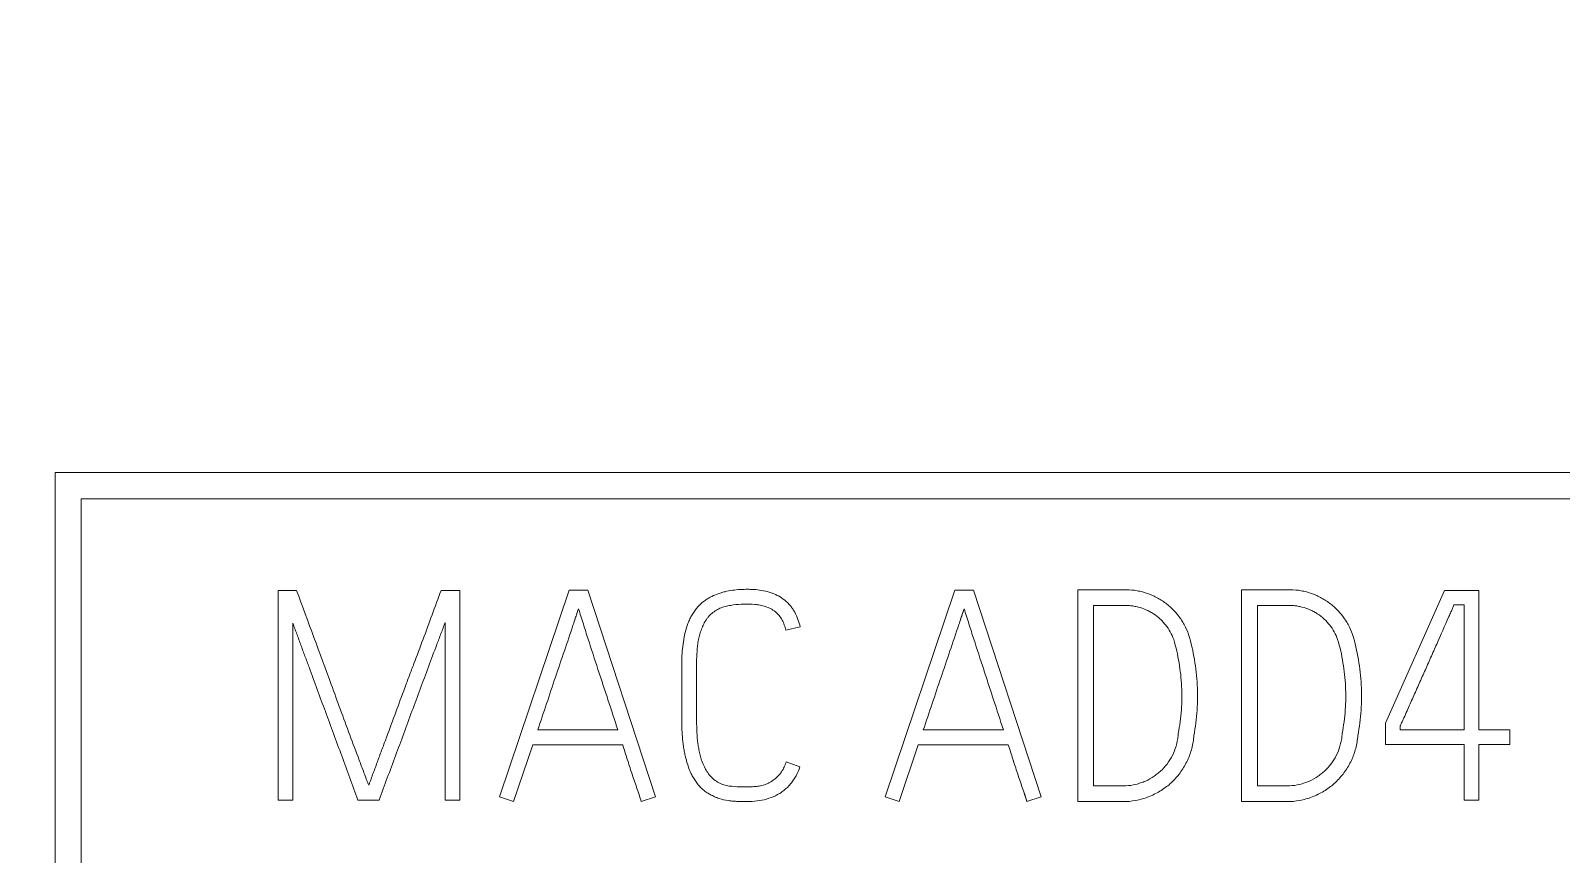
# Model space of a CAD drawing. Header units: millimetres. Extents: x 1359 to 3577, y 1336 to 3557.
# Drawn here: x 2609.48 to 2621.16, y 3299.67 to 3305.96 of the extents above; entities that cross this region are included whole.
import ezdxf

# ---------------------------------------------------------------- set-up
doc = ezdxf.new("R2010")
doc.units = ezdxf.units.MM
doc.set_wipeout_variables(frame=1)
doc.layers.add('000-PI-Oprema', color=30, linetype='Continuous', lineweight=5)

msp = doc.modelspace()

# ---------------------------------------------------------------- wipeouts: each hides what was drawn before it
msp.add_wipeout([(2556.571, 3330.083), (2626.371, 3330.083), (2626.371, 3183.083), (2556.571, 3183.083)])

# ---------------------------------------------------------------- next in the draw order: linework, layer by layer
at = {"layer": '000-PI-Oprema', "color": 0, "linetype": 'ByBlock', "lineweight": 0}
for p, q in [((2609.671, 3294.263), (2609.671, 3302.583)), ((2609.671, 3302.583), (2622.321, 3302.583)), ((2609.671, 3294.263), (2609.671, 3302.583)), ((2609.671, 3302.583), (2622.321, 3302.583)), ((2609.871, 3302.383), (2609.871, 3294.463)), ((2622.121, 3302.383), (2609.871, 3302.383)), ((2609.871, 3302.383), (2609.871, 3294.463)), ((2622.121, 3302.383), (2609.871, 3302.383)), ((2617.797, 3301.687), (2617.468, 3301.687)), ((2617.797, 3301.687), (2617.468, 3301.687)), ((2617.468, 3301.687), (2617.468, 3300.072)), ((2617.468, 3301.687), (2617.468, 3300.072)), ((2619.047, 3301.687), (2618.718, 3301.687)), ((2619.047, 3301.687), (2618.718, 3301.687)), ((2618.718, 3301.687), (2618.718, 3300.072)), ((2618.718, 3301.687), (2618.718, 3300.072)), ((2611.371, 3301.683), (2611.371, 3300.083)), ((2611.513, 3301.683), (2611.371, 3301.683)), ((2611.371, 3301.683), (2611.371, 3300.083)), ((2611.513, 3301.683), (2611.371, 3301.683)), ((2612.758, 3301.683), (2612.614, 3301.683)), ((2612.758, 3301.683), (2612.614, 3301.683)), ((2612.758, 3300.083), (2612.758, 3301.683)), ((2612.758, 3300.083), (2612.758, 3301.683)), ((2613.59, 3301.685), (2613.06, 3300.107)), ((2613.59, 3301.685), (2613.06, 3300.107)), ((2613.732, 3301.685), (2613.59, 3301.685)), ((2613.732, 3301.685), (2613.59, 3301.685)), ((2614.25, 3300.107), (2613.732, 3301.685)), ((2614.25, 3300.107), (2613.732, 3301.685)), ((2616.531, 3301.685), (2616.001, 3300.107)), ((2616.531, 3301.685), (2616.001, 3300.107)), ((2616.673, 3301.685), (2616.531, 3301.685)), ((2616.673, 3301.685), (2616.531, 3301.685)), ((2617.19, 3300.107), (2616.673, 3301.685)), ((2617.19, 3300.107), (2616.673, 3301.685)), ((2620.264, 3301.683), (2619.815, 3300.671)), ((2620.264, 3301.683), (2619.815, 3300.671)), ((2620.528, 3301.683), (2620.264, 3301.683)), ((2620.528, 3301.683), (2620.264, 3301.683)), ((2620.337, 3301.572), (2620.414, 3301.572)), ((2620.337, 3301.572), (2620.414, 3301.572)), ((2620.414, 3301.572), (2620.414, 3300.618)), ((2620.414, 3301.572), (2620.414, 3300.618)), ((2620.528, 3300.618), (2620.528, 3301.683)), ((2620.528, 3300.618), (2620.528, 3301.683)), ((2617.801, 3301.567), (2617.588, 3301.567)), ((2617.801, 3301.567), (2617.588, 3301.567)), ((2617.588, 3301.567), (2617.588, 3300.192)), ((2617.588, 3301.567), (2617.588, 3300.192)), ((2619.051, 3301.567), (2618.838, 3301.567)), ((2619.051, 3301.567), (2618.838, 3301.567)), ((2618.838, 3301.567), (2618.838, 3300.192)), ((2618.838, 3301.567), (2618.838, 3300.192)), ((2611.484, 3300.083), (2611.484, 3301.434)), ((2611.484, 3300.083), (2611.484, 3301.434)), ((2612.645, 3301.439), (2612.645, 3300.083)), ((2612.645, 3301.439), (2612.645, 3300.083)), ((2615.244, 3301.379), (2615.352, 3301.405)), ((2615.244, 3301.379), (2615.352, 3301.405)), ((2619.815, 3300.671), (2619.815, 3300.507)), ((2619.815, 3300.671), (2619.815, 3300.507)), ((2619.926, 3300.618), (2619.926, 3300.647)), ((2619.926, 3300.618), (2619.926, 3300.647)), ((2613.961, 3300.618), (2613.351, 3300.618)), ((2613.961, 3300.618), (2613.351, 3300.618)), ((2616.902, 3300.618), (2616.291, 3300.618)), ((2616.902, 3300.618), (2616.291, 3300.618)), ((2620.414, 3300.618), (2619.926, 3300.618)), ((2620.414, 3300.618), (2619.926, 3300.618)), ((2620.763, 3300.618), (2620.528, 3300.618)), ((2620.763, 3300.618), (2620.528, 3300.618)), ((2620.763, 3300.507), (2620.763, 3300.618)), ((2620.763, 3300.507), (2620.763, 3300.618)), ((2613.167, 3300.072), (2613.313, 3300.505)), ((2613.167, 3300.072), (2613.313, 3300.505)), ((2613.313, 3300.505), (2613.999, 3300.505)), ((2613.313, 3300.505), (2613.999, 3300.505)), ((2616.107, 3300.072), (2616.253, 3300.505)), ((2616.107, 3300.072), (2616.253, 3300.505)), ((2616.253, 3300.505), (2616.939, 3300.505)), ((2616.253, 3300.505), (2616.939, 3300.505)), ((2619.815, 3300.507), (2620.414, 3300.507)), ((2619.815, 3300.507), (2620.414, 3300.507)), ((2620.414, 3300.507), (2620.414, 3300.083)), ((2620.414, 3300.507), (2620.414, 3300.083)), ((2620.528, 3300.083), (2620.528, 3300.507)), ((2620.528, 3300.507), (2620.763, 3300.507)), ((2620.528, 3300.083), (2620.528, 3300.507)), ((2620.528, 3300.507), (2620.763, 3300.507)), ((2615.35, 3300.336), (2615.246, 3300.374)), ((2615.35, 3300.336), (2615.246, 3300.374)), ((2617.588, 3300.192), (2617.835, 3300.192)), ((2617.588, 3300.192), (2617.835, 3300.192)), ((2618.838, 3300.192), (2619.085, 3300.192)), ((2618.838, 3300.192), (2619.085, 3300.192)), ((2611.371, 3300.083), (2611.484, 3300.083)), ((2611.371, 3300.083), (2611.484, 3300.083)), ((2611.979, 3300.083), (2612.141, 3300.083)), ((2611.979, 3300.083), (2612.141, 3300.083)), ((2612.645, 3300.083), (2612.758, 3300.083)), ((2612.645, 3300.083), (2612.758, 3300.083)), ((2613.06, 3300.107), (2613.167, 3300.072)), ((2613.06, 3300.107), (2613.167, 3300.072)), ((2614.141, 3300.072), (2614.25, 3300.107)), ((2614.141, 3300.072), (2614.25, 3300.107)), ((2616.001, 3300.107), (2616.107, 3300.072)), ((2616.001, 3300.107), (2616.107, 3300.072)), ((2617.081, 3300.072), (2617.19, 3300.107)), ((2617.081, 3300.072), (2617.19, 3300.107)), ((2617.468, 3300.072), (2617.837, 3300.072)), ((2617.468, 3300.072), (2617.837, 3300.072)), ((2618.718, 3300.072), (2619.087, 3300.072)), ((2618.718, 3300.072), (2619.087, 3300.072)), ((2620.414, 3300.083), (2620.528, 3300.083)), ((2620.414, 3300.083), (2620.528, 3300.083))]:
    msp.add_line(p, q, dxfattribs=at)
for points, knots in [([(2615.352, 3301.405), (2615.343, 3301.444), (2615.33, 3301.482), (2615.306, 3301.525), (2615.301, 3301.534), (2615.29, 3301.55), (2615.284, 3301.558), (2615.265, 3301.581), (2615.251, 3301.595), (2615.219, 3301.621), (2615.203, 3301.632), (2615.177, 3301.646), (2615.168, 3301.65), (2615.149, 3301.658), (2615.14, 3301.662), (2615.092, 3301.678), (2615.053, 3301.685), (2615.004, 3301.69), (2614.994, 3301.69), (2614.974, 3301.691), (2614.964, 3301.692), (2614.934, 3301.692), (2614.914, 3301.691), (2614.855, 3301.688), (2614.816, 3301.682), (2614.768, 3301.671), (2614.758, 3301.668), (2614.739, 3301.662), (2614.729, 3301.659), (2614.701, 3301.648), (2614.683, 3301.64), (2614.657, 3301.626), (2614.648, 3301.621), (2614.631, 3301.61), (2614.623, 3301.604), (2614.599, 3301.585), (2614.585, 3301.571), (2614.571, 3301.557)], [0, 0, 0, 0, 0.125, 0.125, 0.15625, 0.15625, 0.1875, 0.1875, 0.25, 0.25, 0.3125, 0.3125, 0.34375, 0.34375, 0.375, 0.375, 0.5, 0.5, 0.53125, 0.53125, 0.5625, 0.5625, 0.625, 0.625, 0.75, 0.75, 0.78125, 0.78125, 0.8125, 0.8125, 0.875, 0.875, 0.90625, 0.90625, 0.9375, 0.9375, 1, 1, 1, 1]), ([(2615.352, 3301.405), (2615.343, 3301.444), (2615.33, 3301.482), (2615.306, 3301.525), (2615.301, 3301.534), (2615.29, 3301.55), (2615.284, 3301.558), (2615.265, 3301.581), (2615.251, 3301.595), (2615.219, 3301.621), (2615.203, 3301.632), (2615.177, 3301.646), (2615.168, 3301.65), (2615.149, 3301.658), (2615.14, 3301.662), (2615.092, 3301.678), (2615.053, 3301.685), (2615.004, 3301.69), (2614.994, 3301.69), (2614.974, 3301.691), (2614.964, 3301.692), (2614.934, 3301.692), (2614.914, 3301.691), (2614.855, 3301.688), (2614.816, 3301.682), (2614.768, 3301.671), (2614.758, 3301.668), (2614.739, 3301.662), (2614.729, 3301.659), (2614.701, 3301.648), (2614.683, 3301.64), (2614.657, 3301.626), (2614.648, 3301.621), (2614.631, 3301.61), (2614.623, 3301.604), (2614.599, 3301.585), (2614.585, 3301.571), (2614.571, 3301.557)], [0, 0, 0, 0, 0.125, 0.125, 0.15625, 0.15625, 0.1875, 0.1875, 0.25, 0.25, 0.3125, 0.3125, 0.34375, 0.34375, 0.375, 0.375, 0.5, 0.5, 0.53125, 0.53125, 0.5625, 0.5625, 0.625, 0.625, 0.75, 0.75, 0.78125, 0.78125, 0.8125, 0.8125, 0.875, 0.875, 0.90625, 0.90625, 0.9375, 0.9375, 1, 1, 1, 1]), ([(2618.314, 3301.346), (2618.305, 3301.373), (2618.283, 3301.423), (2618.252, 3301.469), (2618.227, 3301.502), (2618.218, 3301.513), (2618.199, 3301.533), (2618.189, 3301.543), (2618.159, 3301.571), (2618.137, 3301.588), (2618.102, 3301.611), (2618.09, 3301.618), (2618.066, 3301.632), (2618.053, 3301.638), (2618.016, 3301.655), (2617.99, 3301.664), (2617.949, 3301.675), (2617.935, 3301.678), (2617.908, 3301.683), (2617.894, 3301.685), (2617.853, 3301.689), (2617.825, 3301.689), (2617.797, 3301.687)], [0, 0, 0, 0, 0.125, 0.25, 0.25, 0.3125, 0.3125, 0.375, 0.375, 0.5, 0.5, 0.5625, 0.5625, 0.625, 0.625, 0.75, 0.75, 0.8125, 0.8125, 0.875, 0.875, 1, 1, 1, 1]), ([(2618.314, 3301.346), (2618.305, 3301.373), (2618.283, 3301.423), (2618.252, 3301.469), (2618.227, 3301.502), (2618.218, 3301.513), (2618.199, 3301.533), (2618.189, 3301.543), (2618.159, 3301.571), (2618.137, 3301.588), (2618.102, 3301.611), (2618.09, 3301.618), (2618.066, 3301.632), (2618.053, 3301.638), (2618.016, 3301.655), (2617.99, 3301.664), (2617.949, 3301.675), (2617.935, 3301.678), (2617.908, 3301.683), (2617.894, 3301.685), (2617.853, 3301.689), (2617.825, 3301.689), (2617.797, 3301.687)], [0, 0, 0, 0, 0.125, 0.25, 0.25, 0.3125, 0.3125, 0.375, 0.375, 0.5, 0.5, 0.5625, 0.5625, 0.625, 0.625, 0.75, 0.75, 0.8125, 0.8125, 0.875, 0.875, 1, 1, 1, 1]), ([(2619.564, 3301.346), (2619.555, 3301.373), (2619.533, 3301.423), (2619.502, 3301.469), (2619.477, 3301.502), (2619.468, 3301.513), (2619.449, 3301.533), (2619.439, 3301.543), (2619.409, 3301.571), (2619.387, 3301.588), (2619.352, 3301.611), (2619.34, 3301.618), (2619.316, 3301.632), (2619.303, 3301.638), (2619.266, 3301.655), (2619.24, 3301.664), (2619.199, 3301.675), (2619.185, 3301.678), (2619.158, 3301.683), (2619.144, 3301.685), (2619.103, 3301.689), (2619.075, 3301.689), (2619.047, 3301.687)], [0, 0, 0, 0, 0.125, 0.25, 0.25, 0.3125, 0.3125, 0.375, 0.375, 0.5, 0.5, 0.5625, 0.5625, 0.625, 0.625, 0.75, 0.75, 0.8125, 0.8125, 0.875, 0.875, 1, 1, 1, 1]), ([(2619.564, 3301.346), (2619.555, 3301.373), (2619.533, 3301.423), (2619.502, 3301.469), (2619.477, 3301.502), (2619.468, 3301.513), (2619.449, 3301.533), (2619.439, 3301.543), (2619.409, 3301.571), (2619.387, 3301.588), (2619.352, 3301.611), (2619.34, 3301.618), (2619.316, 3301.632), (2619.303, 3301.638), (2619.266, 3301.655), (2619.24, 3301.664), (2619.199, 3301.675), (2619.185, 3301.678), (2619.158, 3301.683), (2619.144, 3301.685), (2619.103, 3301.689), (2619.075, 3301.689), (2619.047, 3301.687)], [0, 0, 0, 0, 0.125, 0.25, 0.25, 0.3125, 0.3125, 0.375, 0.375, 0.5, 0.5, 0.5625, 0.5625, 0.625, 0.625, 0.75, 0.75, 0.8125, 0.8125, 0.875, 0.875, 1, 1, 1, 1]), ([(2612.614, 3301.683), (2612.568, 3301.559), (2612.523, 3301.435), (2612.454, 3301.249), (2612.419, 3301.156), (2612.384, 3301.064), (2612.361, 3301.002), (2612.349, 3300.971), (2612.315, 3300.878), (2612.292, 3300.816), (2612.246, 3300.692), (2612.223, 3300.63), (2612.189, 3300.537), (2612.177, 3300.506), (2612.154, 3300.444), (2612.142, 3300.413), (2612.12, 3300.351), (2612.108, 3300.32), (2612.091, 3300.274), (2612.086, 3300.258), (2612.077, 3300.235), (2612.074, 3300.227), (2612.069, 3300.212), (2612.066, 3300.204), (2612.064, 3300.196)], [0, 0, 0, 0, 0.25, 0.25, 0.375, 0.4375, 0.4375, 0.5, 0.5, 0.625, 0.625, 0.75, 0.75, 0.8125, 0.8125, 0.875, 0.875, 0.9375, 0.9375, 0.96875, 0.96875, 0.984375, 0.984375, 1, 1, 1, 1]), ([(2612.614, 3301.683), (2612.568, 3301.559), (2612.523, 3301.435), (2612.454, 3301.249), (2612.419, 3301.156), (2612.384, 3301.064), (2612.361, 3301.002), (2612.349, 3300.971), (2612.315, 3300.878), (2612.292, 3300.816), (2612.246, 3300.692), (2612.223, 3300.63), (2612.189, 3300.537), (2612.177, 3300.506), (2612.154, 3300.444), (2612.142, 3300.413), (2612.12, 3300.351), (2612.108, 3300.32), (2612.091, 3300.274), (2612.086, 3300.258), (2612.077, 3300.235), (2612.074, 3300.227), (2612.069, 3300.212), (2612.066, 3300.204), (2612.064, 3300.196)], [0, 0, 0, 0, 0.25, 0.25, 0.375, 0.4375, 0.4375, 0.5, 0.5, 0.625, 0.625, 0.75, 0.75, 0.8125, 0.8125, 0.875, 0.875, 0.9375, 0.9375, 0.96875, 0.96875, 0.984375, 0.984375, 1, 1, 1, 1]), ([(2615.246, 3300.374), (2615.241, 3300.361), (2615.236, 3300.348), (2615.225, 3300.323), (2615.218, 3300.311), (2615.207, 3300.294), (2615.203, 3300.289), (2615.194, 3300.278), (2615.189, 3300.273), (2615.175, 3300.258), (2615.164, 3300.248), (2615.143, 3300.232), (2615.131, 3300.224), (2615.113, 3300.214), (2615.106, 3300.211), (2615.093, 3300.205), (2615.074, 3300.198), (2615.054, 3300.193), (2615.033, 3300.189), (2615.026, 3300.188), (2615.012, 3300.187), (2614.992, 3300.185), (2614.971, 3300.183), (2614.943, 3300.183), (2614.929, 3300.183), (2614.887, 3300.184), (2614.859, 3300.186), (2614.824, 3300.189), (2614.818, 3300.19), (2614.804, 3300.191), (2614.797, 3300.192), (2614.783, 3300.195), (2614.776, 3300.197), (2614.763, 3300.201), (2614.756, 3300.204), (2614.737, 3300.212), (2614.725, 3300.219), (2614.708, 3300.23), (2614.702, 3300.234), (2614.691, 3300.243), (2614.686, 3300.248), (2614.67, 3300.262), (2614.661, 3300.273), (2614.645, 3300.295), (2614.638, 3300.307), (2614.618, 3300.344), (2614.607, 3300.369), (2614.594, 3300.408), (2614.59, 3300.422), (2614.583, 3300.449), (2614.581, 3300.462), (2614.573, 3300.503), (2614.57, 3300.531), (2614.565, 3300.585), (2614.564, 3300.613), (2614.563, 3300.654), (2614.562, 3300.668), (2614.562, 3300.695), (2614.562, 3300.709), (2614.562, 3300.778), (2614.562, 3300.888), (2614.562, 3301.012), (2614.562, 3301.08), (2614.562, 3301.108), (2614.562, 3301.122), (2614.563, 3301.163), (2614.564, 3301.19), (2614.568, 3301.245), (2614.571, 3301.272), (2614.578, 3301.313), (2614.581, 3301.326), (2614.588, 3301.352), (2614.592, 3301.365), (2614.601, 3301.391), (2614.606, 3301.404), (2614.618, 3301.429), (2614.624, 3301.442), (2614.636, 3301.459), (2614.64, 3301.465), (2614.648, 3301.476), (2614.652, 3301.481), (2614.666, 3301.497), (2614.676, 3301.506), (2614.698, 3301.523), (2614.71, 3301.531), (2614.734, 3301.544), (2614.747, 3301.55), (2614.766, 3301.557), (2614.773, 3301.559), (2614.786, 3301.562), (2614.793, 3301.564), (2614.814, 3301.568), (2614.828, 3301.57), (2614.869, 3301.576), (2614.896, 3301.578), (2614.951, 3301.579), (2614.979, 3301.579), (2615.02, 3301.575), (2615.034, 3301.573), (2615.061, 3301.568), (2615.075, 3301.564), (2615.095, 3301.558), (2615.101, 3301.555), (2615.114, 3301.55), (2615.121, 3301.547), (2615.139, 3301.538), (2615.151, 3301.53), (2615.173, 3301.513), (2615.183, 3301.503), (2615.2, 3301.481), (2615.208, 3301.469), (2615.218, 3301.451), (2615.221, 3301.445), (2615.227, 3301.432), (2615.229, 3301.426), (2615.236, 3301.406), (2615.24, 3301.393), (2615.244, 3301.379)], [0, 0, 0, 0, 0.015625, 0.015625, 0.03125, 0.03125, 0.039062, 0.039062, 0.046875, 0.046875, 0.0625, 0.0625, 0.078125, 0.078125, 0.085938, 0.085938, 0.09375, 0.109375, 0.109375, 0.117188, 0.117188, 0.125, 0.140625, 0.140625, 0.15625, 0.15625, 0.1875, 0.1875, 0.195313, 0.195313, 0.203125, 0.203125, 0.210938, 0.210938, 0.21875, 0.21875, 0.234375, 0.234375, 0.242187, 0.242187, 0.25, 0.25, 0.265625, 0.265625, 0.28125, 0.28125, 0.3125, 0.3125, 0.328125, 0.328125, 0.34375, 0.34375, 0.375, 0.375, 0.40625, 0.40625, 0.421875, 0.421875, 0.4375, 0.4375, 0.5, 0.5625, 0.578125, 0.578125, 0.59375, 0.59375, 0.625, 0.625, 0.65625, 0.65625, 0.671875, 0.671875, 0.6875, 0.6875, 0.703125, 0.703125, 0.71875, 0.71875, 0.726563, 0.726563, 0.734375, 0.734375, 0.75, 0.75, 0.765625, 0.765625, 0.78125, 0.78125, 0.789063, 0.789063, 0.796875, 0.796875, 0.8125, 0.8125, 0.84375, 0.84375, 0.875, 0.875, 0.890625, 0.890625, 0.90625, 0.90625, 0.914063, 0.914063, 0.921875, 0.921875, 0.9375, 0.9375, 0.953125, 0.953125, 0.96875, 0.96875, 0.976563, 0.976563, 0.984375, 0.984375, 1, 1, 1, 1]), ([(2615.246, 3300.374), (2615.241, 3300.361), (2615.236, 3300.348), (2615.225, 3300.323), (2615.218, 3300.311), (2615.207, 3300.294), (2615.203, 3300.289), (2615.194, 3300.278), (2615.189, 3300.273), (2615.175, 3300.258), (2615.164, 3300.248), (2615.143, 3300.232), (2615.131, 3300.224), (2615.113, 3300.214), (2615.106, 3300.211), (2615.093, 3300.205), (2615.074, 3300.198), (2615.054, 3300.193), (2615.033, 3300.189), (2615.026, 3300.188), (2615.012, 3300.187), (2614.992, 3300.185), (2614.971, 3300.183), (2614.943, 3300.183), (2614.929, 3300.183), (2614.887, 3300.184), (2614.859, 3300.186), (2614.824, 3300.189), (2614.818, 3300.19), (2614.804, 3300.191), (2614.797, 3300.192), (2614.783, 3300.195), (2614.776, 3300.197), (2614.763, 3300.201), (2614.756, 3300.204), (2614.737, 3300.212), (2614.725, 3300.219), (2614.708, 3300.23), (2614.702, 3300.234), (2614.691, 3300.243), (2614.686, 3300.248), (2614.67, 3300.262), (2614.661, 3300.273), (2614.645, 3300.295), (2614.638, 3300.307), (2614.618, 3300.344), (2614.607, 3300.369), (2614.594, 3300.408), (2614.59, 3300.422), (2614.583, 3300.449), (2614.581, 3300.462), (2614.573, 3300.503), (2614.57, 3300.531), (2614.565, 3300.585), (2614.564, 3300.613), (2614.563, 3300.654), (2614.562, 3300.668), (2614.562, 3300.695), (2614.562, 3300.709), (2614.562, 3300.778), (2614.562, 3300.888), (2614.562, 3301.012), (2614.562, 3301.08), (2614.562, 3301.108), (2614.562, 3301.122), (2614.563, 3301.163), (2614.564, 3301.19), (2614.568, 3301.245), (2614.571, 3301.272), (2614.578, 3301.313), (2614.581, 3301.326), (2614.588, 3301.352), (2614.592, 3301.365), (2614.601, 3301.391), (2614.606, 3301.404), (2614.618, 3301.429), (2614.624, 3301.442), (2614.636, 3301.459), (2614.64, 3301.465), (2614.648, 3301.476), (2614.652, 3301.481), (2614.666, 3301.497), (2614.676, 3301.506), (2614.698, 3301.523), (2614.71, 3301.531), (2614.734, 3301.544), (2614.747, 3301.55), (2614.766, 3301.557), (2614.773, 3301.559), (2614.786, 3301.562), (2614.793, 3301.564), (2614.814, 3301.568), (2614.828, 3301.57), (2614.869, 3301.576), (2614.896, 3301.578), (2614.951, 3301.579), (2614.979, 3301.579), (2615.02, 3301.575), (2615.034, 3301.573), (2615.061, 3301.568), (2615.075, 3301.564), (2615.095, 3301.558), (2615.101, 3301.555), (2615.114, 3301.55), (2615.121, 3301.547), (2615.139, 3301.538), (2615.151, 3301.53), (2615.173, 3301.513), (2615.183, 3301.503), (2615.2, 3301.481), (2615.208, 3301.469), (2615.218, 3301.451), (2615.221, 3301.445), (2615.227, 3301.432), (2615.229, 3301.426), (2615.236, 3301.406), (2615.24, 3301.393), (2615.244, 3301.379)], [0, 0, 0, 0, 0.015625, 0.015625, 0.03125, 0.03125, 0.039062, 0.039062, 0.046875, 0.046875, 0.0625, 0.0625, 0.078125, 0.078125, 0.085938, 0.085938, 0.09375, 0.109375, 0.109375, 0.117188, 0.117188, 0.125, 0.140625, 0.140625, 0.15625, 0.15625, 0.1875, 0.1875, 0.195313, 0.195313, 0.203125, 0.203125, 0.210938, 0.210938, 0.21875, 0.21875, 0.234375, 0.234375, 0.242187, 0.242187, 0.25, 0.25, 0.265625, 0.265625, 0.28125, 0.28125, 0.3125, 0.3125, 0.328125, 0.328125, 0.34375, 0.34375, 0.375, 0.375, 0.40625, 0.40625, 0.421875, 0.421875, 0.4375, 0.4375, 0.5, 0.5625, 0.578125, 0.578125, 0.59375, 0.59375, 0.625, 0.625, 0.65625, 0.65625, 0.671875, 0.671875, 0.6875, 0.6875, 0.703125, 0.703125, 0.71875, 0.71875, 0.726563, 0.726563, 0.734375, 0.734375, 0.75, 0.75, 0.765625, 0.765625, 0.78125, 0.78125, 0.789063, 0.789063, 0.796875, 0.796875, 0.8125, 0.8125, 0.84375, 0.84375, 0.875, 0.875, 0.890625, 0.890625, 0.90625, 0.90625, 0.914063, 0.914063, 0.921875, 0.921875, 0.9375, 0.9375, 0.953125, 0.953125, 0.96875, 0.96875, 0.976563, 0.976563, 0.984375, 0.984375, 1, 1, 1, 1]), ([(2620.298, 3301.483), (2620.303, 3301.495), (2620.309, 3301.507), (2620.318, 3301.528), (2620.322, 3301.537), (2620.329, 3301.555), (2620.333, 3301.563), (2620.337, 3301.572)], [0, 0, 0, 0, 0.411873, 0.411873, 0.705936, 0.705936, 1, 1, 1, 1]), ([(2620.298, 3301.483), (2620.303, 3301.495), (2620.309, 3301.507), (2620.318, 3301.528), (2620.322, 3301.537), (2620.329, 3301.555), (2620.333, 3301.563), (2620.337, 3301.572)], [0, 0, 0, 0, 0.411873, 0.411873, 0.705936, 0.705936, 1, 1, 1, 1]), ([(2613.622, 3301.422), (2613.627, 3301.438), (2613.632, 3301.453), (2613.641, 3301.481), (2613.645, 3301.494), (2613.653, 3301.518), (2613.658, 3301.531), (2613.662, 3301.543)], [0, 0, 0, 0, 0.387343, 0.387343, 0.693671, 0.693671, 1, 1, 1, 1]), ([(2613.662, 3301.543), (2613.659, 3301.535), (2613.656, 3301.528), (2613.648, 3301.503), (2613.643, 3301.487), (2613.632, 3301.455), (2613.627, 3301.438), (2613.622, 3301.422)], [0, 0, 0, 0, 0.193671, 0.193671, 0.596836, 0.596836, 1, 1, 1, 1]), ([(2613.622, 3301.422), (2613.627, 3301.438), (2613.632, 3301.453), (2613.641, 3301.481), (2613.645, 3301.494), (2613.653, 3301.518), (2613.658, 3301.531), (2613.662, 3301.543)], [0, 0, 0, 0, 0.387343, 0.387343, 0.693671, 0.693671, 1, 1, 1, 1]), ([(2613.662, 3301.543), (2613.659, 3301.535), (2613.656, 3301.528), (2613.648, 3301.503), (2613.643, 3301.487), (2613.632, 3301.455), (2613.627, 3301.438), (2613.622, 3301.422)], [0, 0, 0, 0, 0.193671, 0.193671, 0.596836, 0.596836, 1, 1, 1, 1]), ([(2613.662, 3301.543), (2613.668, 3301.524), (2613.674, 3301.505), (2613.686, 3301.466), (2613.693, 3301.447), (2613.711, 3301.389), (2613.723, 3301.35), (2613.761, 3301.234), (2613.785, 3301.157), (2613.823, 3301.042), (2613.836, 3301.003), (2613.861, 3300.926), (2613.874, 3300.888), (2613.912, 3300.772), (2613.937, 3300.695), (2613.961, 3300.618)], [0, 0, 0, 0, 0.0625, 0.0625, 0.125, 0.125, 0.25, 0.25, 0.5, 0.5, 0.625, 0.625, 0.75, 0.75, 1, 1, 1, 1]), ([(2613.662, 3301.543), (2613.668, 3301.524), (2613.674, 3301.505), (2613.686, 3301.466), (2613.693, 3301.447), (2613.711, 3301.389), (2613.723, 3301.35), (2613.761, 3301.234), (2613.785, 3301.157), (2613.823, 3301.042), (2613.836, 3301.003), (2613.861, 3300.926), (2613.874, 3300.888), (2613.912, 3300.772), (2613.937, 3300.695), (2613.961, 3300.618)], [0, 0, 0, 0, 0.0625, 0.0625, 0.125, 0.125, 0.25, 0.25, 0.5, 0.5, 0.625, 0.625, 0.75, 0.75, 1, 1, 1, 1]), ([(2614.571, 3301.557), (2614.555, 3301.538), (2614.541, 3301.518), (2614.522, 3301.487), (2614.517, 3301.476), (2614.506, 3301.455), (2614.501, 3301.443), (2614.488, 3301.409), (2614.481, 3301.386), (2614.469, 3301.339), (2614.465, 3301.315), (2614.458, 3301.268), (2614.455, 3301.244), (2614.451, 3301.195), (2614.45, 3301.171), (2614.449, 3301.135), (2614.449, 3301.122), (2614.449, 3301.098), (2614.449, 3301.062), (2614.449, 3300.929), (2614.449, 3300.807), (2614.449, 3300.698), (2614.449, 3300.686), (2614.449, 3300.662), (2614.45, 3300.65), (2614.451, 3300.613), (2614.452, 3300.589), (2614.456, 3300.541), (2614.458, 3300.517), (2614.464, 3300.481), (2614.466, 3300.469), (2614.47, 3300.445), (2614.473, 3300.433), (2614.481, 3300.398), (2614.487, 3300.375), (2614.502, 3300.329), (2614.511, 3300.306), (2614.527, 3300.273), (2614.532, 3300.263), (2614.545, 3300.242), (2614.551, 3300.231), (2614.565, 3300.212), (2614.573, 3300.202), (2614.585, 3300.188), (2614.589, 3300.184), (2614.597, 3300.175), (2614.602, 3300.171), (2614.611, 3300.163), (2614.616, 3300.159), (2614.626, 3300.151), (2614.631, 3300.148), (2614.646, 3300.138), (2614.666, 3300.125), (2614.688, 3300.114), (2614.71, 3300.104), (2614.722, 3300.099), (2614.757, 3300.088), (2614.78, 3300.083), (2614.817, 3300.077), (2614.829, 3300.076), (2614.853, 3300.074), (2614.878, 3300.073), (2614.902, 3300.072), (2614.926, 3300.072), (2614.938, 3300.072), (2614.975, 3300.072), (2614.999, 3300.074), (2615.047, 3300.08), (2615.071, 3300.084), (2615.119, 3300.098), (2615.142, 3300.106), (2615.175, 3300.122), (2615.186, 3300.128), (2615.207, 3300.141), (2615.217, 3300.149), (2615.246, 3300.171), (2615.264, 3300.188), (2615.287, 3300.217), (2615.294, 3300.227), (2615.308, 3300.247), (2615.315, 3300.258), (2615.332, 3300.29), (2615.342, 3300.313), (2615.35, 3300.336)], [0, 0, 0, 0, 0.03125, 0.03125, 0.046875, 0.046875, 0.0625, 0.0625, 0.09375, 0.09375, 0.125, 0.125, 0.15625, 0.15625, 0.1875, 0.1875, 0.203125, 0.203125, 0.21875, 0.25, 0.375, 0.375, 0.390625, 0.390625, 0.40625, 0.40625, 0.4375, 0.4375, 0.46875, 0.46875, 0.484375, 0.484375, 0.5, 0.5, 0.53125, 0.53125, 0.5625, 0.5625, 0.578125, 0.578125, 0.59375, 0.59375, 0.609375, 0.609375, 0.617187, 0.617187, 0.625, 0.625, 0.632812, 0.632812, 0.640625, 0.640625, 0.65625, 0.671875, 0.671875, 0.6875, 0.6875, 0.71875, 0.71875, 0.734375, 0.734375, 0.75, 0.765625, 0.765625, 0.78125, 0.78125, 0.8125, 0.8125, 0.84375, 0.84375, 0.875, 0.875, 0.890625, 0.890625, 0.90625, 0.90625, 0.9375, 0.9375, 0.953125, 0.953125, 0.96875, 0.96875, 1, 1, 1, 1]), ([(2614.571, 3301.557), (2614.555, 3301.538), (2614.541, 3301.518), (2614.522, 3301.487), (2614.517, 3301.476), (2614.506, 3301.455), (2614.501, 3301.443), (2614.488, 3301.409), (2614.481, 3301.386), (2614.469, 3301.339), (2614.465, 3301.315), (2614.458, 3301.268), (2614.455, 3301.244), (2614.451, 3301.195), (2614.45, 3301.171), (2614.449, 3301.135), (2614.449, 3301.122), (2614.449, 3301.098), (2614.449, 3301.062), (2614.449, 3300.929), (2614.449, 3300.807), (2614.449, 3300.698), (2614.449, 3300.686), (2614.449, 3300.662), (2614.45, 3300.65), (2614.451, 3300.613), (2614.452, 3300.589), (2614.456, 3300.541), (2614.458, 3300.517), (2614.464, 3300.481), (2614.466, 3300.469), (2614.47, 3300.445), (2614.473, 3300.433), (2614.481, 3300.398), (2614.487, 3300.375), (2614.502, 3300.329), (2614.511, 3300.306), (2614.527, 3300.273), (2614.532, 3300.263), (2614.545, 3300.242), (2614.551, 3300.231), (2614.565, 3300.212), (2614.573, 3300.202), (2614.585, 3300.188), (2614.589, 3300.184), (2614.597, 3300.175), (2614.602, 3300.171), (2614.611, 3300.163), (2614.616, 3300.159), (2614.626, 3300.151), (2614.631, 3300.148), (2614.646, 3300.138), (2614.666, 3300.125), (2614.688, 3300.114), (2614.71, 3300.104), (2614.722, 3300.099), (2614.757, 3300.088), (2614.78, 3300.083), (2614.817, 3300.077), (2614.829, 3300.076), (2614.853, 3300.074), (2614.878, 3300.073), (2614.902, 3300.072), (2614.926, 3300.072), (2614.938, 3300.072), (2614.975, 3300.072), (2614.999, 3300.074), (2615.047, 3300.08), (2615.071, 3300.084), (2615.119, 3300.098), (2615.142, 3300.106), (2615.175, 3300.122), (2615.186, 3300.128), (2615.207, 3300.141), (2615.217, 3300.149), (2615.246, 3300.171), (2615.264, 3300.188), (2615.287, 3300.217), (2615.294, 3300.227), (2615.308, 3300.247), (2615.315, 3300.258), (2615.332, 3300.29), (2615.342, 3300.313), (2615.35, 3300.336)], [0, 0, 0, 0, 0.03125, 0.03125, 0.046875, 0.046875, 0.0625, 0.0625, 0.09375, 0.09375, 0.125, 0.125, 0.15625, 0.15625, 0.1875, 0.1875, 0.203125, 0.203125, 0.21875, 0.25, 0.375, 0.375, 0.390625, 0.390625, 0.40625, 0.40625, 0.4375, 0.4375, 0.46875, 0.46875, 0.484375, 0.484375, 0.5, 0.5, 0.53125, 0.53125, 0.5625, 0.5625, 0.578125, 0.578125, 0.59375, 0.59375, 0.609375, 0.609375, 0.617187, 0.617187, 0.625, 0.625, 0.632812, 0.632812, 0.640625, 0.640625, 0.65625, 0.671875, 0.671875, 0.6875, 0.6875, 0.71875, 0.71875, 0.734375, 0.734375, 0.75, 0.765625, 0.765625, 0.78125, 0.78125, 0.8125, 0.8125, 0.84375, 0.84375, 0.875, 0.875, 0.890625, 0.890625, 0.90625, 0.90625, 0.9375, 0.9375, 0.953125, 0.953125, 0.96875, 0.96875, 1, 1, 1, 1]), ([(2616.562, 3301.422), (2616.567, 3301.438), (2616.572, 3301.453), (2616.582, 3301.481), (2616.586, 3301.494), (2616.594, 3301.518), (2616.598, 3301.531), (2616.602, 3301.543)], [0, 0, 0, 0, 0.387343, 0.387343, 0.693671, 0.693671, 1, 1, 1, 1]), ([(2616.602, 3301.543), (2616.599, 3301.535), (2616.597, 3301.528), (2616.589, 3301.503), (2616.583, 3301.487), (2616.573, 3301.455), (2616.567, 3301.438), (2616.562, 3301.422)], [0, 0, 0, 0, 0.193671, 0.193671, 0.596836, 0.596836, 1, 1, 1, 1]), ([(2616.562, 3301.422), (2616.567, 3301.438), (2616.572, 3301.453), (2616.582, 3301.481), (2616.586, 3301.494), (2616.594, 3301.518), (2616.598, 3301.531), (2616.602, 3301.543)], [0, 0, 0, 0, 0.387343, 0.387343, 0.693671, 0.693671, 1, 1, 1, 1]), ([(2616.602, 3301.543), (2616.599, 3301.535), (2616.597, 3301.528), (2616.589, 3301.503), (2616.583, 3301.487), (2616.573, 3301.455), (2616.567, 3301.438), (2616.562, 3301.422)], [0, 0, 0, 0, 0.193671, 0.193671, 0.596836, 0.596836, 1, 1, 1, 1]), ([(2616.602, 3301.543), (2616.608, 3301.524), (2616.614, 3301.505), (2616.627, 3301.466), (2616.633, 3301.447), (2616.651, 3301.389), (2616.664, 3301.35), (2616.701, 3301.234), (2616.726, 3301.157), (2616.764, 3301.042), (2616.776, 3301.003), (2616.802, 3300.926), (2616.814, 3300.888), (2616.852, 3300.772), (2616.877, 3300.695), (2616.902, 3300.618)], [0, 0, 0, 0, 0.0625, 0.0625, 0.125, 0.125, 0.25, 0.25, 0.5, 0.5, 0.625, 0.625, 0.75, 0.75, 1, 1, 1, 1]), ([(2616.602, 3301.543), (2616.608, 3301.524), (2616.614, 3301.505), (2616.627, 3301.466), (2616.633, 3301.447), (2616.651, 3301.389), (2616.664, 3301.35), (2616.701, 3301.234), (2616.726, 3301.157), (2616.764, 3301.042), (2616.776, 3301.003), (2616.802, 3300.926), (2616.814, 3300.888), (2616.852, 3300.772), (2616.877, 3300.695), (2616.902, 3300.618)], [0, 0, 0, 0, 0.0625, 0.0625, 0.125, 0.125, 0.25, 0.25, 0.5, 0.5, 0.625, 0.625, 0.75, 0.75, 1, 1, 1, 1]), ([(2618.2, 3301.309), (2618.193, 3301.329), (2618.175, 3301.368), (2618.152, 3301.403), (2618.132, 3301.428), (2618.125, 3301.436), (2618.111, 3301.452), (2618.103, 3301.459), (2618.08, 3301.481), (2618.063, 3301.494), (2618.036, 3301.511), (2618.027, 3301.517), (2618.008, 3301.527), (2617.998, 3301.531), (2617.969, 3301.544), (2617.949, 3301.551), (2617.918, 3301.559), (2617.908, 3301.561), (2617.886, 3301.565), (2617.876, 3301.566), (2617.844, 3301.569), (2617.823, 3301.569), (2617.801, 3301.567)], [0, 0, 0, 0, 0.125, 0.25, 0.25, 0.3125, 0.3125, 0.375, 0.375, 0.5, 0.5, 0.5625, 0.5625, 0.625, 0.625, 0.75, 0.75, 0.8125, 0.8125, 0.875, 0.875, 1, 1, 1, 1]), ([(2618.2, 3301.309), (2618.193, 3301.329), (2618.175, 3301.368), (2618.152, 3301.403), (2618.132, 3301.428), (2618.125, 3301.436), (2618.111, 3301.452), (2618.103, 3301.459), (2618.08, 3301.481), (2618.063, 3301.494), (2618.036, 3301.511), (2618.027, 3301.517), (2618.008, 3301.527), (2617.998, 3301.531), (2617.969, 3301.544), (2617.949, 3301.551), (2617.918, 3301.559), (2617.908, 3301.561), (2617.886, 3301.565), (2617.876, 3301.566), (2617.844, 3301.569), (2617.823, 3301.569), (2617.801, 3301.567)], [0, 0, 0, 0, 0.125, 0.25, 0.25, 0.3125, 0.3125, 0.375, 0.375, 0.5, 0.5, 0.5625, 0.5625, 0.625, 0.625, 0.75, 0.75, 0.8125, 0.8125, 0.875, 0.875, 1, 1, 1, 1]), ([(2619.45, 3301.309), (2619.443, 3301.329), (2619.425, 3301.368), (2619.402, 3301.403), (2619.382, 3301.428), (2619.375, 3301.436), (2619.361, 3301.452), (2619.353, 3301.459), (2619.33, 3301.481), (2619.313, 3301.494), (2619.286, 3301.511), (2619.277, 3301.517), (2619.258, 3301.527), (2619.248, 3301.531), (2619.219, 3301.544), (2619.199, 3301.551), (2619.168, 3301.559), (2619.158, 3301.561), (2619.136, 3301.565), (2619.126, 3301.566), (2619.094, 3301.569), (2619.073, 3301.569), (2619.051, 3301.567)], [0, 0, 0, 0, 0.125, 0.25, 0.25, 0.3125, 0.3125, 0.375, 0.375, 0.5, 0.5, 0.5625, 0.5625, 0.625, 0.625, 0.75, 0.75, 0.8125, 0.8125, 0.875, 0.875, 1, 1, 1, 1]), ([(2619.45, 3301.309), (2619.443, 3301.329), (2619.425, 3301.368), (2619.402, 3301.403), (2619.382, 3301.428), (2619.375, 3301.436), (2619.361, 3301.452), (2619.353, 3301.459), (2619.33, 3301.481), (2619.313, 3301.494), (2619.286, 3301.511), (2619.277, 3301.517), (2619.258, 3301.527), (2619.248, 3301.531), (2619.219, 3301.544), (2619.199, 3301.551), (2619.168, 3301.559), (2619.158, 3301.561), (2619.136, 3301.565), (2619.126, 3301.566), (2619.094, 3301.569), (2619.073, 3301.569), (2619.051, 3301.567)], [0, 0, 0, 0, 0.125, 0.25, 0.25, 0.3125, 0.3125, 0.375, 0.375, 0.5, 0.5, 0.5625, 0.5625, 0.625, 0.625, 0.75, 0.75, 0.8125, 0.8125, 0.875, 0.875, 1, 1, 1, 1]), ([(2619.926, 3300.647), (2619.927, 3300.648), (2619.927, 3300.649), (2619.928, 3300.651), (2619.93, 3300.654), (2619.933, 3300.662), (2619.94, 3300.677), (2619.954, 3300.707), (2619.966, 3300.733), (2619.989, 3300.786), (2620.004, 3300.821), (2620.028, 3300.873), (2620.035, 3300.89), (2620.051, 3300.925), (2620.074, 3300.977), (2620.097, 3301.03), (2620.129, 3301.099), (2620.144, 3301.134), (2620.175, 3301.204), (2620.19, 3301.239), (2620.237, 3301.343), (2620.267, 3301.413), (2620.298, 3301.483)], [0, 0, 0, 0, 0.003906, 0.003906, 0.007813, 0.015625, 0.03125, 0.0625, 0.125, 0.125, 0.25, 0.25, 0.3125, 0.3125, 0.375, 0.5, 0.5, 0.625, 0.625, 0.75, 0.75, 1, 1, 1, 1]), ([(2619.926, 3300.647), (2619.927, 3300.648), (2619.927, 3300.649), (2619.928, 3300.651), (2619.93, 3300.654), (2619.933, 3300.662), (2619.94, 3300.677), (2619.954, 3300.707), (2619.966, 3300.733), (2619.989, 3300.786), (2620.004, 3300.821), (2620.028, 3300.873), (2620.035, 3300.89), (2620.051, 3300.925), (2620.074, 3300.977), (2620.097, 3301.03), (2620.129, 3301.099), (2620.144, 3301.134), (2620.175, 3301.204), (2620.19, 3301.239), (2620.237, 3301.343), (2620.267, 3301.413), (2620.298, 3301.483)], [0, 0, 0, 0, 0.003906, 0.003906, 0.007813, 0.015625, 0.03125, 0.0625, 0.125, 0.125, 0.25, 0.25, 0.3125, 0.3125, 0.375, 0.5, 0.5, 0.625, 0.625, 0.75, 0.75, 1, 1, 1, 1]), ([(2611.484, 3301.434), (2611.494, 3301.406), (2611.504, 3301.378), (2611.525, 3301.321), (2611.535, 3301.293), (2611.556, 3301.237), (2611.566, 3301.209), (2611.587, 3301.153), (2611.598, 3301.125), (2611.629, 3301.04), (2611.65, 3300.984), (2611.691, 3300.871), (2611.711, 3300.815), (2611.753, 3300.702), (2611.774, 3300.646), (2611.815, 3300.534), (2611.836, 3300.477), (2611.897, 3300.308), (2611.938, 3300.196), (2611.979, 3300.083)], [0, 0, 0, 0, 0.0625, 0.0625, 0.125, 0.125, 0.1875, 0.1875, 0.25, 0.25, 0.375, 0.375, 0.5, 0.5, 0.625, 0.625, 0.75, 0.75, 1, 1, 1, 1]), ([(2611.484, 3301.434), (2611.494, 3301.406), (2611.504, 3301.378), (2611.525, 3301.321), (2611.535, 3301.293), (2611.556, 3301.237), (2611.566, 3301.209), (2611.587, 3301.153), (2611.598, 3301.125), (2611.629, 3301.04), (2611.65, 3300.984), (2611.691, 3300.871), (2611.711, 3300.815), (2611.753, 3300.702), (2611.774, 3300.646), (2611.815, 3300.534), (2611.836, 3300.477), (2611.897, 3300.308), (2611.938, 3300.196), (2611.979, 3300.083)], [0, 0, 0, 0, 0.0625, 0.0625, 0.125, 0.125, 0.1875, 0.1875, 0.25, 0.25, 0.375, 0.375, 0.5, 0.5, 0.625, 0.625, 0.75, 0.75, 1, 1, 1, 1]), ([(2612.141, 3300.083), (2612.183, 3300.196), (2612.225, 3300.309), (2612.309, 3300.535), (2612.351, 3300.648), (2612.413, 3300.818), (2612.434, 3300.874), (2612.476, 3300.987), (2612.497, 3301.044), (2612.539, 3301.157), (2612.56, 3301.213), (2612.592, 3301.298), (2612.603, 3301.326), (2612.624, 3301.382), (2612.635, 3301.41), (2612.645, 3301.439)], [0, 0, 0, 0, 0.25, 0.25, 0.5, 0.5, 0.625, 0.625, 0.75, 0.75, 0.875, 0.875, 0.9375, 0.9375, 1, 1, 1, 1]), ([(2612.141, 3300.083), (2612.183, 3300.196), (2612.225, 3300.309), (2612.309, 3300.535), (2612.351, 3300.648), (2612.413, 3300.818), (2612.434, 3300.874), (2612.476, 3300.987), (2612.497, 3301.044), (2612.539, 3301.157), (2612.56, 3301.213), (2612.592, 3301.298), (2612.603, 3301.326), (2612.624, 3301.382), (2612.635, 3301.41), (2612.645, 3301.439)], [0, 0, 0, 0, 0.25, 0.25, 0.5, 0.5, 0.625, 0.625, 0.75, 0.75, 0.875, 0.875, 0.9375, 0.9375, 1, 1, 1, 1]), ([(2613.351, 3300.618), (2613.373, 3300.685), (2613.396, 3300.752), (2613.441, 3300.886), (2613.463, 3300.953), (2613.508, 3301.087), (2613.531, 3301.154), (2613.577, 3301.288), (2613.599, 3301.355), (2613.622, 3301.422)], [0, 0, 0, 0, 0.25, 0.25, 0.5, 0.5, 0.75, 0.75, 1, 1, 1, 1]), ([(2613.351, 3300.618), (2613.373, 3300.685), (2613.396, 3300.752), (2613.441, 3300.886), (2613.463, 3300.953), (2613.508, 3301.087), (2613.531, 3301.154), (2613.577, 3301.288), (2613.599, 3301.355), (2613.622, 3301.422)], [0, 0, 0, 0, 0.25, 0.25, 0.5, 0.5, 0.75, 0.75, 1, 1, 1, 1]), ([(2616.291, 3300.618), (2616.314, 3300.685), (2616.336, 3300.752), (2616.381, 3300.886), (2616.403, 3300.953), (2616.449, 3301.087), (2616.472, 3301.154), (2616.517, 3301.288), (2616.54, 3301.355), (2616.562, 3301.422)], [0, 0, 0, 0, 0.25, 0.25, 0.5, 0.5, 0.75, 0.75, 1, 1, 1, 1]), ([(2616.291, 3300.618), (2616.314, 3300.685), (2616.336, 3300.752), (2616.381, 3300.886), (2616.403, 3300.953), (2616.449, 3301.087), (2616.472, 3301.154), (2616.517, 3301.288), (2616.54, 3301.355), (2616.562, 3301.422)], [0, 0, 0, 0, 0.25, 0.25, 0.5, 0.5, 0.75, 0.75, 1, 1, 1, 1]), ([(2618.354, 3300.576), (2618.366, 3300.64), (2618.374, 3300.704), (2618.383, 3300.833), (2618.383, 3300.897), (2618.379, 3300.994), (2618.376, 3301.026), (2618.369, 3301.091), (2618.364, 3301.123), (2618.348, 3301.22), (2618.333, 3301.284), (2618.314, 3301.346)], [0, 0, 0, 0, 0.25, 0.25, 0.5, 0.5, 0.625, 0.625, 0.75, 0.75, 1, 1, 1, 1]), ([(2618.354, 3300.576), (2618.366, 3300.64), (2618.374, 3300.704), (2618.383, 3300.833), (2618.383, 3300.897), (2618.379, 3300.994), (2618.376, 3301.026), (2618.369, 3301.091), (2618.364, 3301.123), (2618.348, 3301.22), (2618.333, 3301.284), (2618.314, 3301.346)], [0, 0, 0, 0, 0.25, 0.25, 0.5, 0.5, 0.625, 0.625, 0.75, 0.75, 1, 1, 1, 1]), ([(2619.604, 3300.576), (2619.616, 3300.64), (2619.624, 3300.704), (2619.633, 3300.833), (2619.633, 3300.897), (2619.629, 3300.994), (2619.626, 3301.026), (2619.619, 3301.091), (2619.614, 3301.123), (2619.598, 3301.22), (2619.583, 3301.284), (2619.564, 3301.346)], [0, 0, 0, 0, 0.25, 0.25, 0.5, 0.5, 0.625, 0.625, 0.75, 0.75, 1, 1, 1, 1]), ([(2619.604, 3300.576), (2619.616, 3300.64), (2619.624, 3300.704), (2619.633, 3300.833), (2619.633, 3300.897), (2619.629, 3300.994), (2619.626, 3301.026), (2619.619, 3301.091), (2619.614, 3301.123), (2619.598, 3301.22), (2619.583, 3301.284), (2619.564, 3301.346)], [0, 0, 0, 0, 0.25, 0.25, 0.5, 0.5, 0.625, 0.625, 0.75, 0.75, 1, 1, 1, 1]), ([(2618.235, 3300.591), (2618.246, 3300.651), (2618.254, 3300.711), (2618.263, 3300.831), (2618.263, 3300.891), (2618.259, 3300.981), (2618.257, 3301.011), (2618.25, 3301.071), (2618.246, 3301.101), (2618.231, 3301.191), (2618.218, 3301.251), (2618.2, 3301.309)], [0, 0, 0, 0, 0.25, 0.25, 0.5, 0.5, 0.625, 0.625, 0.75, 0.75, 1, 1, 1, 1]), ([(2618.235, 3300.591), (2618.246, 3300.651), (2618.254, 3300.711), (2618.263, 3300.831), (2618.263, 3300.891), (2618.259, 3300.981), (2618.257, 3301.011), (2618.25, 3301.071), (2618.246, 3301.101), (2618.231, 3301.191), (2618.218, 3301.251), (2618.2, 3301.309)], [0, 0, 0, 0, 0.25, 0.25, 0.5, 0.5, 0.625, 0.625, 0.75, 0.75, 1, 1, 1, 1]), ([(2619.485, 3300.591), (2619.496, 3300.651), (2619.504, 3300.711), (2619.513, 3300.831), (2619.513, 3300.891), (2619.509, 3300.981), (2619.507, 3301.011), (2619.5, 3301.071), (2619.496, 3301.101), (2619.481, 3301.191), (2619.468, 3301.251), (2619.45, 3301.309)], [0, 0, 0, 0, 0.25, 0.25, 0.5, 0.5, 0.625, 0.625, 0.75, 0.75, 1, 1, 1, 1]), ([(2619.485, 3300.591), (2619.496, 3300.651), (2619.504, 3300.711), (2619.513, 3300.831), (2619.513, 3300.891), (2619.509, 3300.981), (2619.507, 3301.011), (2619.5, 3301.071), (2619.496, 3301.101), (2619.481, 3301.191), (2619.468, 3301.251), (2619.45, 3301.309)], [0, 0, 0, 0, 0.25, 0.25, 0.5, 0.5, 0.625, 0.625, 0.75, 0.75, 1, 1, 1, 1]), ([(2612.064, 3300.196), (2612.062, 3300.2), (2612.06, 3300.204), (2612.057, 3300.212), (2612.055, 3300.216), (2612.05, 3300.228), (2612.047, 3300.236), (2612.038, 3300.26), (2612.032, 3300.276), (2612.014, 3300.324), (2612.002, 3300.356), (2611.966, 3300.452), (2611.942, 3300.516), (2611.894, 3300.644), (2611.87, 3300.709), (2611.823, 3300.837), (2611.8, 3300.902), (2611.777, 3300.966)], [0, 0, 0, 0, 0.015625, 0.015625, 0.03125, 0.03125, 0.0625, 0.0625, 0.125, 0.125, 0.25, 0.25, 0.5, 0.5, 0.75, 0.75, 1, 1, 1, 1]), ([(2612.064, 3300.196), (2612.062, 3300.2), (2612.06, 3300.204), (2612.057, 3300.212), (2612.055, 3300.216), (2612.05, 3300.228), (2612.047, 3300.236), (2612.038, 3300.26), (2612.032, 3300.276), (2612.014, 3300.324), (2612.002, 3300.356), (2611.966, 3300.452), (2611.942, 3300.516), (2611.894, 3300.644), (2611.87, 3300.709), (2611.823, 3300.837), (2611.8, 3300.902), (2611.777, 3300.966)], [0, 0, 0, 0, 0.015625, 0.015625, 0.03125, 0.03125, 0.0625, 0.0625, 0.125, 0.125, 0.25, 0.25, 0.5, 0.5, 0.75, 0.75, 1, 1, 1, 1]), ([(2617.835, 3300.192), (2617.861, 3300.193), (2617.886, 3300.197), (2617.924, 3300.206), (2617.936, 3300.21), (2617.96, 3300.218), (2617.973, 3300.223), (2618.008, 3300.238), (2618.031, 3300.251), (2618.062, 3300.273), (2618.073, 3300.281), (2618.092, 3300.297), (2618.102, 3300.306), (2618.129, 3300.333), (2618.146, 3300.353), (2618.175, 3300.395), (2618.188, 3300.418), (2618.209, 3300.465), (2618.217, 3300.489), (2618.226, 3300.527), (2618.229, 3300.539), (2618.233, 3300.565), (2618.234, 3300.578), (2618.235, 3300.591)], [0, 0, 0, 0, 0.125, 0.125, 0.1875, 0.1875, 0.25, 0.25, 0.375, 0.375, 0.4375, 0.4375, 0.5, 0.5, 0.625, 0.625, 0.75, 0.75, 0.875, 0.875, 0.9375, 0.9375, 1, 1, 1, 1]), ([(2617.835, 3300.192), (2617.861, 3300.193), (2617.886, 3300.197), (2617.924, 3300.206), (2617.936, 3300.21), (2617.96, 3300.218), (2617.973, 3300.223), (2618.008, 3300.238), (2618.031, 3300.251), (2618.062, 3300.273), (2618.073, 3300.281), (2618.092, 3300.297), (2618.102, 3300.306), (2618.129, 3300.333), (2618.146, 3300.353), (2618.175, 3300.395), (2618.188, 3300.418), (2618.209, 3300.465), (2618.217, 3300.489), (2618.226, 3300.527), (2618.229, 3300.539), (2618.233, 3300.565), (2618.234, 3300.578), (2618.235, 3300.591)], [0, 0, 0, 0, 0.125, 0.125, 0.1875, 0.1875, 0.25, 0.25, 0.375, 0.375, 0.4375, 0.4375, 0.5, 0.5, 0.625, 0.625, 0.75, 0.75, 0.875, 0.875, 0.9375, 0.9375, 1, 1, 1, 1]), ([(2617.837, 3300.072), (2617.871, 3300.073), (2617.903, 3300.078), (2617.951, 3300.089), (2617.967, 3300.094), (2617.998, 3300.104), (2618.014, 3300.11), (2618.059, 3300.13), (2618.088, 3300.145), (2618.129, 3300.173), (2618.142, 3300.183), (2618.168, 3300.203), (2618.18, 3300.214), (2618.215, 3300.249), (2618.237, 3300.274), (2618.265, 3300.314), (2618.274, 3300.328), (2618.29, 3300.356), (2618.298, 3300.371), (2618.319, 3300.416), (2618.33, 3300.446), (2618.342, 3300.494), (2618.345, 3300.51), (2618.351, 3300.543), (2618.353, 3300.559), (2618.354, 3300.576)], [0, 0, 0, 0, 0.125, 0.125, 0.1875, 0.1875, 0.25, 0.25, 0.375, 0.375, 0.4375, 0.4375, 0.5, 0.5, 0.625, 0.625, 0.6875, 0.6875, 0.75, 0.75, 0.875, 0.875, 0.9375, 0.9375, 1, 1, 1, 1]), ([(2617.837, 3300.072), (2617.871, 3300.073), (2617.903, 3300.078), (2617.951, 3300.089), (2617.967, 3300.094), (2617.998, 3300.104), (2618.014, 3300.11), (2618.059, 3300.13), (2618.088, 3300.145), (2618.129, 3300.173), (2618.142, 3300.183), (2618.168, 3300.203), (2618.18, 3300.214), (2618.215, 3300.249), (2618.237, 3300.274), (2618.265, 3300.314), (2618.274, 3300.328), (2618.29, 3300.356), (2618.298, 3300.371), (2618.319, 3300.416), (2618.33, 3300.446), (2618.342, 3300.494), (2618.345, 3300.51), (2618.351, 3300.543), (2618.353, 3300.559), (2618.354, 3300.576)], [0, 0, 0, 0, 0.125, 0.125, 0.1875, 0.1875, 0.25, 0.25, 0.375, 0.375, 0.4375, 0.4375, 0.5, 0.5, 0.625, 0.625, 0.6875, 0.6875, 0.75, 0.75, 0.875, 0.875, 0.9375, 0.9375, 1, 1, 1, 1]), ([(2619.085, 3300.192), (2619.111, 3300.193), (2619.136, 3300.197), (2619.174, 3300.206), (2619.186, 3300.21), (2619.21, 3300.218), (2619.223, 3300.223), (2619.258, 3300.238), (2619.281, 3300.251), (2619.312, 3300.273), (2619.323, 3300.281), (2619.342, 3300.297), (2619.352, 3300.306), (2619.379, 3300.333), (2619.396, 3300.353), (2619.425, 3300.395), (2619.438, 3300.418), (2619.459, 3300.465), (2619.467, 3300.489), (2619.476, 3300.527), (2619.479, 3300.539), (2619.483, 3300.565), (2619.484, 3300.578), (2619.485, 3300.591)], [0, 0, 0, 0, 0.125, 0.125, 0.1875, 0.1875, 0.25, 0.25, 0.375, 0.375, 0.4375, 0.4375, 0.5, 0.5, 0.625, 0.625, 0.75, 0.75, 0.875, 0.875, 0.9375, 0.9375, 1, 1, 1, 1]), ([(2619.085, 3300.192), (2619.111, 3300.193), (2619.136, 3300.197), (2619.174, 3300.206), (2619.186, 3300.21), (2619.21, 3300.218), (2619.223, 3300.223), (2619.258, 3300.238), (2619.281, 3300.251), (2619.312, 3300.273), (2619.323, 3300.281), (2619.342, 3300.297), (2619.352, 3300.306), (2619.379, 3300.333), (2619.396, 3300.353), (2619.425, 3300.395), (2619.438, 3300.418), (2619.459, 3300.465), (2619.467, 3300.489), (2619.476, 3300.527), (2619.479, 3300.539), (2619.483, 3300.565), (2619.484, 3300.578), (2619.485, 3300.591)], [0, 0, 0, 0, 0.125, 0.125, 0.1875, 0.1875, 0.25, 0.25, 0.375, 0.375, 0.4375, 0.4375, 0.5, 0.5, 0.625, 0.625, 0.75, 0.75, 0.875, 0.875, 0.9375, 0.9375, 1, 1, 1, 1]), ([(2619.087, 3300.072), (2619.121, 3300.073), (2619.153, 3300.078), (2619.201, 3300.089), (2619.217, 3300.094), (2619.248, 3300.104), (2619.264, 3300.11), (2619.309, 3300.13), (2619.338, 3300.145), (2619.379, 3300.173), (2619.392, 3300.183), (2619.418, 3300.203), (2619.43, 3300.214), (2619.465, 3300.249), (2619.487, 3300.274), (2619.515, 3300.314), (2619.524, 3300.328), (2619.54, 3300.356), (2619.548, 3300.371), (2619.569, 3300.416), (2619.58, 3300.446), (2619.592, 3300.494), (2619.595, 3300.51), (2619.601, 3300.543), (2619.603, 3300.559), (2619.604, 3300.576)], [0, 0, 0, 0, 0.125, 0.125, 0.1875, 0.1875, 0.25, 0.25, 0.375, 0.375, 0.4375, 0.4375, 0.5, 0.5, 0.625, 0.625, 0.6875, 0.6875, 0.75, 0.75, 0.875, 0.875, 0.9375, 0.9375, 1, 1, 1, 1]), ([(2619.087, 3300.072), (2619.121, 3300.073), (2619.153, 3300.078), (2619.201, 3300.089), (2619.217, 3300.094), (2619.248, 3300.104), (2619.264, 3300.11), (2619.309, 3300.13), (2619.338, 3300.145), (2619.379, 3300.173), (2619.392, 3300.183), (2619.418, 3300.203), (2619.43, 3300.214), (2619.465, 3300.249), (2619.487, 3300.274), (2619.515, 3300.314), (2619.524, 3300.328), (2619.54, 3300.356), (2619.548, 3300.371), (2619.569, 3300.416), (2619.58, 3300.446), (2619.592, 3300.494), (2619.595, 3300.51), (2619.601, 3300.543), (2619.603, 3300.559), (2619.604, 3300.576)], [0, 0, 0, 0, 0.125, 0.125, 0.1875, 0.1875, 0.25, 0.25, 0.375, 0.375, 0.4375, 0.4375, 0.5, 0.5, 0.625, 0.625, 0.6875, 0.6875, 0.75, 0.75, 0.875, 0.875, 0.9375, 0.9375, 1, 1, 1, 1]), ([(2613.999, 3300.505), (2614.01, 3300.468), (2614.022, 3300.432), (2614.045, 3300.36), (2614.056, 3300.324), (2614.074, 3300.27), (2614.08, 3300.252), (2614.093, 3300.216), (2614.099, 3300.198), (2614.117, 3300.144), (2614.13, 3300.108), (2614.141, 3300.072)], [0, 0, 0, 0, 0.25, 0.25, 0.5, 0.5, 0.625, 0.625, 0.75, 0.75, 1, 1, 1, 1]), ([(2613.999, 3300.505), (2614.01, 3300.468), (2614.022, 3300.432), (2614.045, 3300.36), (2614.056, 3300.324), (2614.074, 3300.27), (2614.08, 3300.252), (2614.093, 3300.216), (2614.099, 3300.198), (2614.117, 3300.144), (2614.13, 3300.108), (2614.141, 3300.072)], [0, 0, 0, 0, 0.25, 0.25, 0.5, 0.5, 0.625, 0.625, 0.75, 0.75, 1, 1, 1, 1]), ([(2616.939, 3300.505), (2616.951, 3300.468), (2616.962, 3300.432), (2616.985, 3300.36), (2616.997, 3300.324), (2617.015, 3300.27), (2617.021, 3300.252), (2617.033, 3300.216), (2617.039, 3300.198), (2617.058, 3300.144), (2617.07, 3300.108), (2617.081, 3300.072)], [0, 0, 0, 0, 0.25, 0.25, 0.5, 0.5, 0.625, 0.625, 0.75, 0.75, 1, 1, 1, 1]), ([(2616.985, 3300.36), (2616.981, 3300.372), (2616.977, 3300.384), (2616.962, 3300.432), (2616.951, 3300.468), (2616.939, 3300.505)], [0, 0, 0, 0, 0.251532, 0.251532, 1, 1, 1, 1]), ([(2616.939, 3300.505), (2616.951, 3300.468), (2616.962, 3300.432), (2616.985, 3300.36), (2616.997, 3300.324), (2617.015, 3300.27), (2617.021, 3300.252), (2617.033, 3300.216), (2617.039, 3300.198), (2617.058, 3300.144), (2617.07, 3300.108), (2617.081, 3300.072)], [0, 0, 0, 0, 0.25, 0.25, 0.5, 0.5, 0.625, 0.625, 0.75, 0.75, 1, 1, 1, 1]), ([(2616.985, 3300.36), (2616.981, 3300.372), (2616.977, 3300.384), (2616.962, 3300.432), (2616.951, 3300.468), (2616.939, 3300.505)], [0, 0, 0, 0, 0.251532, 0.251532, 1, 1, 1, 1])]:
    msp.add_open_spline(points, degree=3, knots=knots, dxfattribs=at)
for points in [[(2611.777, 3300.966), (2611.689, 3301.205), (2611.601, 3301.444), (2611.513, 3301.683)], [(2611.777, 3300.966), (2611.689, 3301.205), (2611.601, 3301.444), (2611.513, 3301.683)], [(2617.081, 3300.072), (2617.074, 3300.096), (2617.066, 3300.12), (2617.058, 3300.145)], [(2617.081, 3300.072), (2617.074, 3300.096), (2617.066, 3300.12), (2617.058, 3300.145)]]:
    msp.add_open_spline(points, degree=3, dxfattribs=at)

doc.saveas('drawing.dxf')
